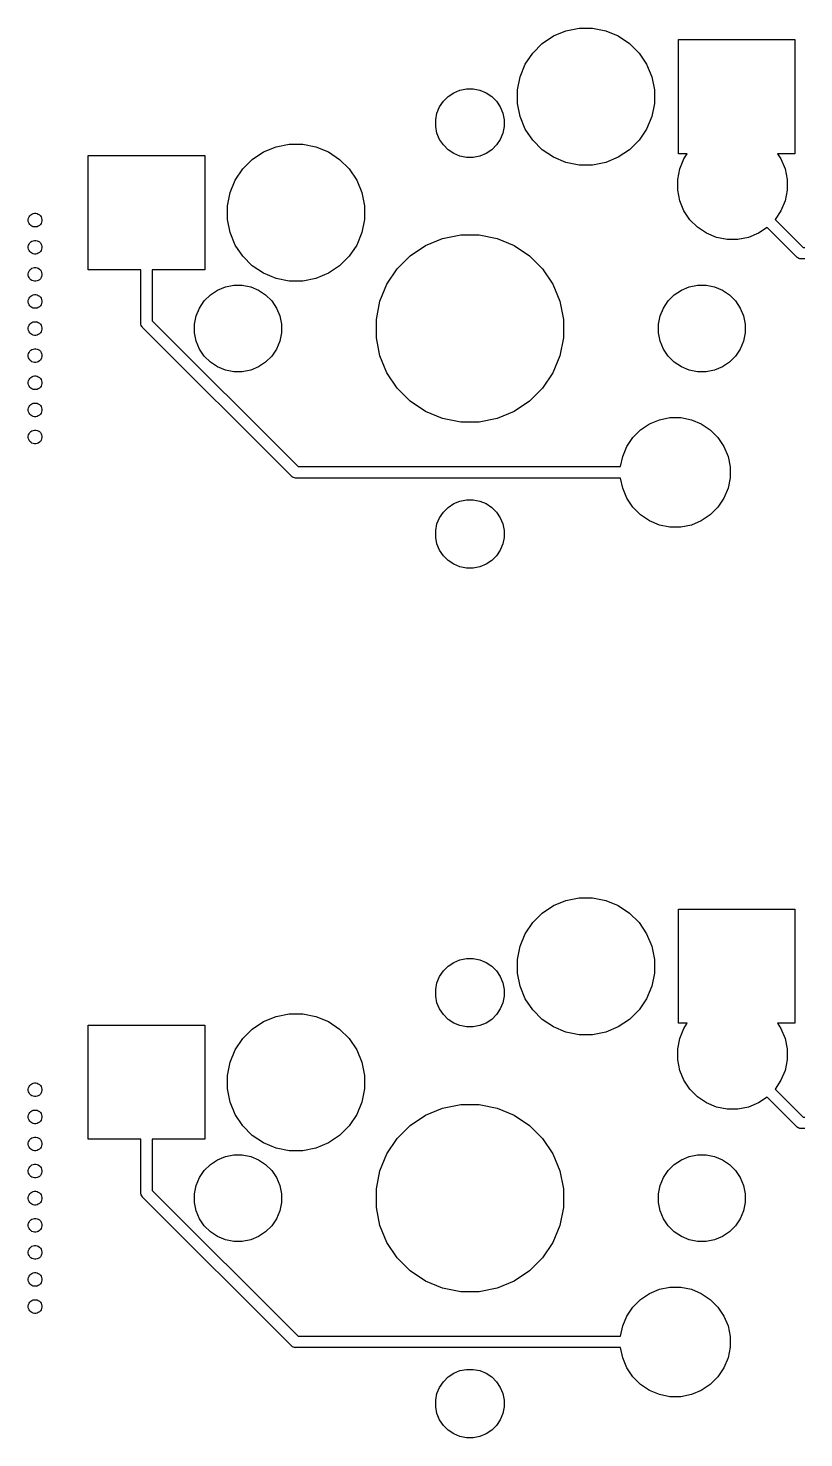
# Model space of a CAD drawing. Extents: x 52 to 337, y -160 to -34.
# Drawn here: x 195.11 to 212.1, y -132.25 to -101.37 of the extents above; entities that cross this region are included whole.
import ezdxf

# ---------------------------------------------------------------- set-up
doc = ezdxf.new("R2010")
doc.units = 0
doc.layers.add('BLACK', color=7, linetype='CONTINUOUS')

msp = doc.modelspace()

# ---------------------------------------------------------------- linework, layer by layer
at = {"layer": 'BLACK', "linetype": 'CONTINUOUS'}
for p, q in [((206.371, -101.705), (206.617, -101.541)), ((206.617, -101.541), (206.89, -101.428)), ((206.89, -101.428), (207.18, -101.37)), ((207.18, -101.37), (207.475, -101.37)), ((207.475, -101.37), (207.765, -101.428)), ((207.765, -101.428), (208.038, -101.541)), ((208.038, -101.541), (208.284, -101.705)), ((206.162, -101.914), (206.371, -101.705)), ((208.284, -101.705), (208.493, -101.914)), ((209.355, -104.12), (209.355, -101.62)), ((209.355, -101.62), (211.905, -101.62)), ((211.905, -101.62), (211.905, -104.12)), ((205.885, -102.432), (205.998, -102.159)), ((205.998, -102.159), (206.162, -101.914)), ((208.493, -101.914), (208.657, -102.159)), ((208.657, -102.159), (208.77, -102.432)), ((205.828, -102.722), (205.885, -102.432)), ((208.77, -102.432), (208.828, -102.722)), ((204.309, -102.867), (204.432, -102.785)), ((204.432, -102.785), (204.569, -102.729)), ((204.569, -102.729), (204.714, -102.7)), ((204.714, -102.7), (204.861, -102.7)), ((204.861, -102.7), (205.006, -102.729)), ((205.006, -102.729), (205.143, -102.785)), ((205.143, -102.785), (205.266, -102.867)), ((205.828, -103.018), (205.828, -102.722)), ((208.828, -102.722), (208.828, -103.018)), ((204.066, -103.231), (204.123, -103.095)), ((204.123, -103.095), (204.205, -102.972)), ((204.205, -102.972), (204.309, -102.867)), ((205.266, -102.867), (205.37, -102.972)), ((205.37, -102.972), (205.452, -103.095)), ((205.452, -103.095), (205.509, -103.231)), ((205.885, -103.308), (205.828, -103.018)), ((208.828, -103.018), (208.77, -103.308)), ((204.038, -103.376), (204.066, -103.231)), ((204.038, -103.524), (204.038, -103.376)), ((205.509, -103.231), (205.538, -103.376)), ((205.538, -103.376), (205.538, -103.524)), ((205.998, -103.581), (205.885, -103.308)), ((208.77, -103.308), (208.657, -103.581)), ((204.066, -103.669), (204.038, -103.524)), ((204.123, -103.805), (204.066, -103.669)), ((205.509, -103.669), (205.452, -103.805)), ((205.538, -103.524), (205.509, -103.669)), ((206.162, -103.826), (205.998, -103.581)), ((208.657, -103.581), (208.493, -103.826)), ((200.267, -104.081), (200.54, -103.968)), ((200.54, -103.968), (200.83, -103.91)), ((200.83, -103.91), (201.125, -103.91)), ((201.125, -103.91), (201.415, -103.968)), ((201.415, -103.968), (201.688, -104.081)), ((204.205, -103.928), (204.123, -103.805)), ((204.309, -104.033), (204.205, -103.928)), ((204.432, -104.115), (204.309, -104.033)), ((205.266, -104.033), (205.143, -104.115)), ((205.37, -103.928), (205.266, -104.033)), ((205.452, -103.805), (205.37, -103.928)), ((206.371, -104.035), (206.162, -103.826)), ((206.617, -104.199), (206.371, -104.035)), ((208.284, -104.035), (208.038, -104.199)), ((208.493, -103.826), (208.284, -104.035)), ((196.428, -106.66), (196.428, -104.16)), ((196.428, -104.16), (198.978, -104.16)), ((198.978, -104.16), (198.978, -106.66)), ((199.812, -104.454), (200.021, -104.245)), ((200.021, -104.245), (200.267, -104.081)), ((201.688, -104.081), (201.934, -104.245)), ((201.934, -104.245), (202.143, -104.454)), ((204.569, -104.171), (204.432, -104.115)), ((204.714, -104.2), (204.569, -104.171)), ((204.861, -104.2), (204.714, -104.2)), ((205.006, -104.171), (204.861, -104.2)), ((205.143, -104.115), (205.006, -104.171)), ((206.89, -104.312), (206.617, -104.199)), ((207.18, -104.37), (206.89, -104.312)), ((207.475, -104.37), (207.18, -104.37)), ((207.765, -104.312), (207.475, -104.37)), ((208.038, -104.199), (207.765, -104.312)), ((209.549, -104.12), (209.355, -104.12)), ((209.384, -104.45), (209.474, -104.232)), ((209.474, -104.232), (209.549, -104.12)), ((211.905, -104.12), (211.526, -104.12)), ((211.526, -104.12), (211.601, -104.232)), ((211.601, -104.232), (211.691, -104.45)), ((199.648, -104.699), (199.812, -104.454)), ((202.143, -104.454), (202.307, -104.699)), ((209.338, -104.682), (209.384, -104.45)), ((209.338, -104.918), (209.338, -104.682)), ((211.691, -104.45), (211.738, -104.682)), ((211.738, -104.682), (211.738, -104.918)), ((199.478, -105.262), (199.535, -104.972)), ((199.535, -104.972), (199.648, -104.699)), ((202.307, -104.699), (202.42, -104.972)), ((202.42, -104.972), (202.478, -105.262)), ((209.384, -105.15), (209.338, -104.918)), ((211.738, -104.918), (211.691, -105.15)), ((199.478, -105.558), (199.478, -105.262)), ((202.478, -105.262), (202.478, -105.558)), ((209.474, -105.368), (209.384, -105.15)), ((211.691, -105.15), (211.601, -105.368)), ((195.112, -105.56), (195.118, -105.531)), ((195.112, -105.59), (195.112, -105.56)), ((195.118, -105.619), (195.112, -105.59)), ((195.118, -105.531), (195.13, -105.504)), ((195.13, -105.504), (195.146, -105.479)), ((195.146, -105.479), (195.167, -105.458)), ((195.167, -105.458), (195.191, -105.442)), ((195.191, -105.442), (195.219, -105.431)), ((195.219, -105.431), (195.248, -105.425)), ((195.248, -105.425), (195.277, -105.425)), ((195.277, -105.425), (195.306, -105.431)), ((195.306, -105.431), (195.334, -105.442)), ((195.334, -105.442), (195.358, -105.458)), ((195.358, -105.458), (195.379, -105.479)), ((195.379, -105.479), (195.395, -105.504)), ((195.395, -105.504), (195.407, -105.531)), ((195.407, -105.531), (195.412, -105.56)), ((195.412, -105.59), (195.407, -105.619)), ((195.412, -105.56), (195.412, -105.59)), ((199.535, -105.848), (199.478, -105.558)), ((202.478, -105.558), (202.42, -105.848)), ((209.605, -105.565), (209.474, -105.368)), ((209.773, -105.732), (209.605, -105.565)), ((211.601, -105.368), (211.473, -105.559)), ((211.473, -105.559), (212.089, -106.175)), ((195.13, -105.646), (195.118, -105.619)), ((195.146, -105.671), (195.13, -105.646)), ((195.167, -105.692), (195.146, -105.671)), ((195.191, -105.708), (195.167, -105.692)), ((195.219, -105.719), (195.191, -105.708)), ((195.248, -105.725), (195.219, -105.719)), ((195.277, -105.725), (195.248, -105.725)), ((195.306, -105.719), (195.277, -105.725)), ((195.334, -105.708), (195.306, -105.719)), ((195.358, -105.692), (195.334, -105.708)), ((195.379, -105.671), (195.358, -105.692)), ((195.395, -105.646), (195.379, -105.671)), ((195.407, -105.619), (195.395, -105.646)), ((199.648, -106.121), (199.535, -105.848)), ((202.42, -105.848), (202.307, -106.121)), ((204.19, -105.979), (204.586, -105.9)), ((204.586, -105.9), (204.989, -105.9)), ((204.989, -105.9), (205.385, -105.979)), ((209.969, -105.863), (209.773, -105.732)), ((210.187, -105.954), (209.969, -105.863)), ((211.106, -105.863), (210.888, -105.954)), ((211.297, -105.736), (211.106, -105.863)), ((211.945, -106.384), (211.297, -105.736)), ((195.112, -106.154), (195.118, -106.125)), ((195.112, -106.184), (195.112, -106.154)), ((195.118, -106.213), (195.112, -106.184)), ((195.118, -106.125), (195.13, -106.098)), ((195.13, -106.24), (195.118, -106.213)), ((195.13, -106.098), (195.146, -106.073)), ((195.146, -106.073), (195.167, -106.052)), ((195.167, -106.052), (195.191, -106.036)), ((195.191, -106.036), (195.219, -106.025)), ((195.219, -106.025), (195.248, -106.019)), ((195.248, -106.019), (195.277, -106.019)), ((195.277, -106.019), (195.306, -106.025)), ((195.306, -106.025), (195.334, -106.036)), ((195.334, -106.036), (195.358, -106.052)), ((195.358, -106.052), (195.379, -106.073)), ((195.379, -106.073), (195.395, -106.098)), ((195.395, -106.098), (195.407, -106.125)), ((195.407, -106.213), (195.395, -106.24)), ((195.407, -106.125), (195.412, -106.154)), ((195.412, -106.184), (195.407, -106.213)), ((195.412, -106.154), (195.412, -106.184)), ((199.812, -106.366), (199.648, -106.121)), ((202.307, -106.121), (202.143, -106.366)), ((203.481, -106.358), (203.816, -106.133)), ((203.816, -106.133), (204.19, -105.979)), ((205.385, -105.979), (205.759, -106.133)), ((205.759, -106.133), (206.094, -106.358)), ((210.419, -106), (210.187, -105.954)), ((210.656, -106), (210.419, -106)), ((210.888, -105.954), (210.656, -106)), ((212.089, -106.175), (212.125, -106.175)), ((195.146, -106.264), (195.13, -106.24)), ((195.167, -106.285), (195.146, -106.264)), ((195.191, -106.302), (195.167, -106.285)), ((195.219, -106.313), (195.191, -106.302)), ((195.248, -106.319), (195.219, -106.313)), ((195.277, -106.319), (195.248, -106.319)), ((195.306, -106.313), (195.277, -106.319)), ((195.334, -106.302), (195.306, -106.313)), ((195.358, -106.285), (195.334, -106.302)), ((195.379, -106.264), (195.358, -106.285)), ((195.395, -106.24), (195.379, -106.264)), ((200.021, -106.575), (199.812, -106.366)), ((202.143, -106.366), (201.934, -106.575)), ((203.195, -106.643), (203.481, -106.358)), ((206.094, -106.358), (206.38, -106.643)), ((211.949, -106.389), (211.945, -106.384)), ((211.953, -106.393), (211.949, -106.389)), ((211.959, -106.397), (211.953, -106.393)), ((211.953, -106.393), (211.953, -106.393)), ((211.968, -106.404), (211.959, -106.397)), ((211.989, -106.416), (211.968, -106.404)), ((212.013, -106.423), (211.989, -106.416)), ((212.031, -106.425), (212.013, -106.423)), ((212.037, -106.426), (212.031, -106.425)), ((212.031, -106.425), (212.031, -106.425)), ((212.044, -106.425), (212.037, -106.426)), ((212.125, -106.425), (212.044, -106.425)), ((195.112, -106.748), (195.118, -106.719)), ((195.112, -106.777), (195.112, -106.748)), ((195.118, -106.806), (195.112, -106.777)), ((195.118, -106.719), (195.13, -106.691)), ((195.13, -106.834), (195.118, -106.806)), ((195.13, -106.691), (195.146, -106.667)), ((195.146, -106.858), (195.13, -106.834)), ((195.146, -106.667), (195.167, -106.646)), ((195.167, -106.646), (195.191, -106.63)), ((195.191, -106.63), (195.219, -106.618)), ((195.219, -106.618), (195.248, -106.612)), ((195.248, -106.612), (195.277, -106.612)), ((195.277, -106.612), (195.306, -106.618)), ((195.306, -106.618), (195.334, -106.63)), ((195.334, -106.63), (195.358, -106.646)), ((195.358, -106.646), (195.379, -106.667)), ((195.379, -106.667), (195.395, -106.691)), ((195.395, -106.834), (195.379, -106.858)), ((195.395, -106.691), (195.407, -106.719)), ((195.407, -106.806), (195.395, -106.834)), ((195.407, -106.719), (195.412, -106.748)), ((195.412, -106.777), (195.407, -106.806)), ((195.412, -106.748), (195.412, -106.777)), ((197.577, -106.66), (196.428, -106.66)), ((197.577, -107.826), (197.577, -106.66)), ((198.978, -106.66), (197.827, -106.66)), ((197.827, -106.66), (197.827, -107.78)), ((200.267, -106.739), (200.021, -106.575)), ((200.54, -106.852), (200.267, -106.739)), ((201.688, -106.739), (201.415, -106.852)), ((201.934, -106.575), (201.688, -106.739)), ((202.971, -106.979), (203.195, -106.643)), ((206.38, -106.643), (206.604, -106.979)), ((195.167, -106.879), (195.146, -106.858)), ((195.191, -106.895), (195.167, -106.879)), ((195.219, -106.907), (195.191, -106.895)), ((195.248, -106.912), (195.219, -106.907)), ((195.277, -106.912), (195.248, -106.912)), ((195.306, -106.907), (195.277, -106.912)), ((195.334, -106.895), (195.306, -106.907)), ((195.358, -106.879), (195.334, -106.895)), ((195.379, -106.858), (195.358, -106.879)), ((199.102, -107.212), (199.258, -107.108)), ((199.258, -107.108), (199.43, -107.037)), ((199.43, -107.037), (199.614, -107)), ((199.614, -107), (199.801, -107)), ((199.801, -107), (199.985, -107.037)), ((199.985, -107.037), (200.157, -107.108)), ((200.157, -107.108), (200.313, -107.212)), ((200.83, -106.91), (200.54, -106.852)), ((201.125, -106.91), (200.83, -106.91)), ((201.415, -106.852), (201.125, -106.91)), ((202.816, -107.352), (202.971, -106.979)), ((206.604, -106.979), (206.759, -107.352)), ((209.262, -107.212), (209.418, -107.108)), ((209.418, -107.108), (209.59, -107.037)), ((209.59, -107.037), (209.774, -107)), ((209.774, -107), (209.961, -107)), ((209.961, -107), (210.145, -107.037)), ((210.145, -107.037), (210.317, -107.108)), ((210.317, -107.108), (210.473, -107.212)), ((195.112, -107.341), (195.118, -107.312)), ((195.112, -107.371), (195.112, -107.341)), ((195.118, -107.4), (195.112, -107.371)), ((195.118, -107.312), (195.13, -107.285)), ((195.13, -107.427), (195.118, -107.4)), ((195.13, -107.285), (195.146, -107.261)), ((195.146, -107.452), (195.13, -107.427)), ((195.146, -107.261), (195.167, -107.24)), ((195.167, -107.473), (195.146, -107.452)), ((195.167, -107.24), (195.191, -107.223)), ((195.191, -107.223), (195.219, -107.212)), ((195.219, -107.212), (195.248, -107.206)), ((195.248, -107.206), (195.277, -107.206)), ((195.277, -107.206), (195.306, -107.212)), ((195.306, -107.212), (195.334, -107.223)), ((195.334, -107.223), (195.358, -107.24)), ((195.358, -107.24), (195.379, -107.261)), ((195.379, -107.452), (195.358, -107.473)), ((195.379, -107.261), (195.395, -107.285)), ((195.395, -107.427), (195.379, -107.452)), ((195.395, -107.285), (195.407, -107.312)), ((195.407, -107.4), (195.395, -107.427)), ((195.407, -107.312), (195.412, -107.341)), ((195.412, -107.371), (195.407, -107.4)), ((195.412, -107.341), (195.412, -107.371)), ((198.866, -107.5), (198.97, -107.344)), ((198.97, -107.344), (199.102, -107.212)), ((200.313, -107.212), (200.445, -107.344)), ((200.445, -107.344), (200.549, -107.5)), ((202.738, -107.748), (202.816, -107.352)), ((206.759, -107.352), (206.838, -107.748)), ((209.026, -107.5), (209.13, -107.344)), ((209.13, -107.344), (209.262, -107.212)), ((210.473, -107.212), (210.605, -107.344)), ((210.605, -107.344), (210.709, -107.5)), ((195.191, -107.489), (195.167, -107.473)), ((195.219, -107.5), (195.191, -107.489)), ((195.248, -107.506), (195.219, -107.5)), ((195.277, -107.506), (195.248, -107.506)), ((195.306, -107.5), (195.277, -107.506)), ((195.334, -107.489), (195.306, -107.5)), ((195.358, -107.473), (195.334, -107.489)), ((198.758, -107.856), (198.794, -107.673)), ((198.794, -107.673), (198.866, -107.5)), ((200.549, -107.5), (200.621, -107.673)), ((200.621, -107.673), (200.658, -107.856)), ((202.738, -108.152), (202.738, -107.748)), ((206.838, -107.748), (206.838, -108.152)), ((208.918, -107.856), (208.954, -107.673)), ((208.954, -107.673), (209.026, -107.5)), ((210.709, -107.5), (210.781, -107.673)), ((210.781, -107.673), (210.818, -107.856)), ((195.112, -107.935), (195.118, -107.906)), ((195.112, -107.965), (195.112, -107.935)), ((195.118, -107.994), (195.112, -107.965)), ((195.118, -107.906), (195.13, -107.879)), ((195.13, -108.021), (195.118, -107.994)), ((195.13, -107.879), (195.146, -107.854)), ((195.146, -108.046), (195.13, -108.021)), ((195.146, -107.854), (195.167, -107.833)), ((195.167, -108.067), (195.146, -108.046)), ((195.167, -107.833), (195.191, -107.817)), ((195.191, -108.083), (195.167, -108.067)), ((195.191, -107.817), (195.219, -107.806)), ((195.219, -107.806), (195.248, -107.8)), ((195.248, -107.8), (195.277, -107.8)), ((195.277, -107.8), (195.306, -107.806)), ((195.306, -107.806), (195.334, -107.817)), ((195.334, -107.817), (195.358, -107.833)), ((195.358, -108.067), (195.334, -108.083)), ((195.358, -107.833), (195.379, -107.854)), ((195.379, -108.046), (195.358, -108.067)), ((195.379, -107.854), (195.395, -107.879)), ((195.395, -108.021), (195.379, -108.046)), ((195.395, -107.879), (195.407, -107.906)), ((195.407, -107.994), (195.395, -108.021)), ((195.407, -107.906), (195.412, -107.935)), ((195.412, -107.965), (195.407, -107.994)), ((195.412, -107.935), (195.412, -107.965)), ((197.577, -107.832), (197.577, -107.826)), ((197.577, -107.838), (197.577, -107.832)), ((197.579, -107.857), (197.577, -107.838)), ((197.577, -107.838), (197.577, -107.838)), ((197.586, -107.88), (197.579, -107.857)), ((197.598, -107.902), (197.586, -107.88)), ((197.614, -107.921), (197.598, -107.902)), ((197.618, -107.925), (197.614, -107.921)), ((200.878, -111.184), (197.618, -107.925)), ((197.827, -107.78), (201.022, -110.975)), ((198.758, -108.044), (198.758, -107.856)), ((198.794, -108.227), (198.758, -108.044)), ((200.658, -108.044), (200.621, -108.227)), ((200.658, -107.856), (200.658, -108.044)), ((208.918, -108.044), (208.918, -107.856)), ((208.954, -108.227), (208.918, -108.044)), ((210.818, -108.044), (210.781, -108.227)), ((210.818, -107.856), (210.818, -108.044)), ((195.219, -108.094), (195.191, -108.083)), ((195.248, -108.1), (195.219, -108.094)), ((195.277, -108.1), (195.248, -108.1)), ((195.306, -108.094), (195.277, -108.1)), ((195.334, -108.083), (195.306, -108.094)), ((198.866, -108.4), (198.794, -108.227)), ((200.621, -108.227), (200.549, -108.4)), ((202.816, -108.548), (202.738, -108.152)), ((206.838, -108.152), (206.759, -108.548)), ((209.026, -108.4), (208.954, -108.227)), ((210.781, -108.227), (210.709, -108.4)), ((195.112, -108.529), (195.118, -108.5)), ((195.112, -108.559), (195.112, -108.529)), ((195.118, -108.588), (195.112, -108.559)), ((195.118, -108.5), (195.13, -108.473)), ((195.13, -108.615), (195.118, -108.588)), ((195.13, -108.473), (195.146, -108.448)), ((195.146, -108.639), (195.13, -108.615)), ((195.146, -108.448), (195.167, -108.427)), ((195.167, -108.66), (195.146, -108.639)), ((195.167, -108.427), (195.191, -108.411)), ((195.191, -108.677), (195.167, -108.66)), ((195.191, -108.411), (195.219, -108.4)), ((195.219, -108.688), (195.191, -108.677)), ((195.219, -108.4), (195.248, -108.394)), ((195.248, -108.694), (195.219, -108.688)), ((195.248, -108.394), (195.277, -108.394)), ((195.277, -108.694), (195.248, -108.694)), ((195.277, -108.394), (195.306, -108.4)), ((195.306, -108.688), (195.277, -108.694)), ((195.306, -108.4), (195.334, -108.411)), ((195.334, -108.677), (195.306, -108.688)), ((195.334, -108.411), (195.358, -108.427)), ((195.358, -108.66), (195.334, -108.677)), ((195.358, -108.427), (195.379, -108.448)), ((195.379, -108.639), (195.358, -108.66)), ((195.379, -108.448), (195.395, -108.473)), ((195.395, -108.615), (195.379, -108.639)), ((195.395, -108.473), (195.407, -108.5)), ((195.407, -108.588), (195.395, -108.615)), ((195.407, -108.5), (195.412, -108.529)), ((195.412, -108.559), (195.407, -108.588)), ((195.412, -108.529), (195.412, -108.559)), ((198.97, -108.556), (198.866, -108.4)), ((199.102, -108.688), (198.97, -108.556)), ((199.258, -108.792), (199.102, -108.688)), ((200.313, -108.688), (200.157, -108.792)), ((200.445, -108.556), (200.313, -108.688)), ((200.549, -108.4), (200.445, -108.556)), ((202.971, -108.921), (202.816, -108.548)), ((206.759, -108.548), (206.604, -108.921)), ((209.13, -108.556), (209.026, -108.4)), ((209.262, -108.688), (209.13, -108.556)), ((209.418, -108.792), (209.262, -108.688)), ((210.473, -108.688), (210.317, -108.792)), ((210.605, -108.556), (210.473, -108.688)), ((210.709, -108.4), (210.605, -108.556)), ((195.167, -109.021), (195.191, -109.005)), ((195.191, -109.005), (195.219, -108.993)), ((195.219, -108.993), (195.248, -108.987)), ((195.248, -108.987), (195.277, -108.987)), ((195.277, -108.987), (195.306, -108.993)), ((195.306, -108.993), (195.334, -109.005)), ((195.334, -109.005), (195.358, -109.021)), ((199.43, -108.863), (199.258, -108.792)), ((199.614, -108.9), (199.43, -108.863)), ((199.801, -108.9), (199.614, -108.9)), ((199.985, -108.863), (199.801, -108.9)), ((200.157, -108.792), (199.985, -108.863)), ((203.195, -109.257), (202.971, -108.921)), ((206.604, -108.921), (206.38, -109.257)), ((209.59, -108.863), (209.418, -108.792)), ((209.774, -108.9), (209.59, -108.863)), ((209.961, -108.9), (209.774, -108.9)), ((210.145, -108.863), (209.961, -108.9)), ((210.317, -108.792), (210.145, -108.863)), ((195.112, -109.123), (195.118, -109.094)), ((195.112, -109.152), (195.112, -109.123)), ((195.118, -109.181), (195.112, -109.152)), ((195.118, -109.094), (195.13, -109.066)), ((195.13, -109.209), (195.118, -109.181)), ((195.13, -109.066), (195.146, -109.042)), ((195.146, -109.233), (195.13, -109.209)), ((195.146, -109.042), (195.167, -109.021)), ((195.167, -109.254), (195.146, -109.233)), ((195.191, -109.27), (195.167, -109.254)), ((195.219, -109.282), (195.191, -109.27)), ((195.248, -109.287), (195.219, -109.282)), ((195.277, -109.287), (195.248, -109.287)), ((195.306, -109.282), (195.277, -109.287)), ((195.334, -109.27), (195.306, -109.282)), ((195.358, -109.254), (195.334, -109.27)), ((195.358, -109.021), (195.379, -109.042)), ((195.379, -109.233), (195.358, -109.254)), ((195.379, -109.042), (195.395, -109.066)), ((195.395, -109.209), (195.379, -109.233)), ((195.395, -109.066), (195.407, -109.094)), ((195.407, -109.181), (195.395, -109.209)), ((195.407, -109.094), (195.412, -109.123)), ((195.412, -109.152), (195.407, -109.181)), ((195.412, -109.123), (195.412, -109.152)), ((203.481, -109.542), (203.195, -109.257)), ((206.38, -109.257), (206.094, -109.542)), ((195.146, -109.636), (195.167, -109.615)), ((195.167, -109.615), (195.191, -109.598)), ((195.191, -109.598), (195.219, -109.587)), ((195.219, -109.587), (195.248, -109.581)), ((195.248, -109.581), (195.277, -109.581)), ((195.277, -109.581), (195.306, -109.587)), ((195.306, -109.587), (195.334, -109.598)), ((195.334, -109.598), (195.358, -109.615)), ((195.358, -109.615), (195.379, -109.636)), ((203.816, -109.767), (203.481, -109.542)), ((206.094, -109.542), (205.759, -109.767)), ((195.112, -109.716), (195.118, -109.687)), ((195.112, -109.746), (195.112, -109.716)), ((195.118, -109.775), (195.112, -109.746)), ((195.118, -109.687), (195.13, -109.66)), ((195.13, -109.802), (195.118, -109.775)), ((195.13, -109.66), (195.146, -109.636)), ((195.146, -109.827), (195.13, -109.802)), ((195.167, -109.848), (195.146, -109.827)), ((195.191, -109.864), (195.167, -109.848)), ((195.219, -109.875), (195.191, -109.864)), ((195.248, -109.881), (195.219, -109.875)), ((195.277, -109.881), (195.248, -109.881)), ((195.306, -109.875), (195.277, -109.881)), ((195.334, -109.864), (195.306, -109.875)), ((195.358, -109.848), (195.334, -109.864)), ((195.379, -109.827), (195.358, -109.848)), ((195.379, -109.636), (195.395, -109.66)), ((195.395, -109.802), (195.379, -109.827)), ((195.395, -109.66), (195.407, -109.687)), ((195.407, -109.775), (195.395, -109.802)), ((195.407, -109.687), (195.412, -109.716)), ((195.412, -109.746), (195.407, -109.775)), ((195.412, -109.716), (195.412, -109.746)), ((204.19, -109.921), (203.816, -109.767)), ((204.586, -110), (204.19, -109.921)), ((205.385, -109.921), (204.989, -110)), ((205.759, -109.767), (205.385, -109.921)), ((208.937, -109.946), (209.169, -109.9)), ((209.169, -109.9), (209.406, -109.9)), ((209.406, -109.9), (209.638, -109.946)), ((195.13, -110.254), (195.146, -110.229)), ((195.146, -110.229), (195.167, -110.208)), ((195.167, -110.208), (195.191, -110.192)), ((195.191, -110.192), (195.219, -110.181)), ((195.219, -110.181), (195.248, -110.175)), ((195.248, -110.175), (195.277, -110.175)), ((195.277, -110.175), (195.306, -110.181)), ((195.306, -110.181), (195.334, -110.192)), ((195.334, -110.192), (195.358, -110.208)), ((195.358, -110.208), (195.379, -110.229)), ((195.379, -110.229), (195.395, -110.254)), ((204.989, -110), (204.586, -110)), ((208.355, -110.335), (208.523, -110.168)), ((208.523, -110.168), (208.719, -110.037)), ((208.719, -110.037), (208.937, -109.946)), ((209.638, -109.946), (209.856, -110.037)), ((209.856, -110.037), (210.052, -110.168)), ((210.052, -110.168), (210.22, -110.335)), ((195.112, -110.31), (195.118, -110.281)), ((195.112, -110.34), (195.112, -110.31)), ((195.118, -110.369), (195.112, -110.34)), ((195.118, -110.281), (195.13, -110.254)), ((195.13, -110.396), (195.118, -110.369)), ((195.146, -110.421), (195.13, -110.396)), ((195.167, -110.442), (195.146, -110.421)), ((195.191, -110.458), (195.167, -110.442)), ((195.219, -110.469), (195.191, -110.458)), ((195.248, -110.475), (195.219, -110.469)), ((195.277, -110.475), (195.248, -110.475)), ((195.306, -110.469), (195.277, -110.475)), ((195.334, -110.458), (195.306, -110.469)), ((195.358, -110.442), (195.334, -110.458)), ((195.379, -110.421), (195.358, -110.442)), ((195.395, -110.396), (195.379, -110.421)), ((195.395, -110.254), (195.407, -110.281)), ((195.407, -110.369), (195.395, -110.396)), ((195.407, -110.281), (195.412, -110.31)), ((195.412, -110.34), (195.407, -110.369)), ((195.412, -110.31), (195.412, -110.34)), ((208.134, -110.75), (208.224, -110.532)), ((208.224, -110.532), (208.355, -110.335)), ((210.22, -110.335), (210.351, -110.532)), ((210.351, -110.532), (210.441, -110.75)), ((208.089, -110.975), (208.134, -110.75)), ((210.441, -110.75), (210.488, -110.982)), ((201.022, -110.975), (208.089, -110.975)), ((210.488, -110.982), (210.488, -111.218)), ((200.882, -111.189), (200.878, -111.184)), ((200.886, -111.193), (200.882, -111.189)), ((200.901, -111.204), (200.886, -111.193)), ((200.886, -111.193), (200.886, -111.193)), ((200.909, -111.209), (200.901, -111.204)), ((200.922, -111.216), (200.909, -111.209)), ((200.946, -111.223), (200.922, -111.216)), ((200.964, -111.225), (200.946, -111.223)), ((200.97, -111.226), (200.964, -111.225)), ((200.964, -111.225), (200.964, -111.225)), ((200.977, -111.225), (200.97, -111.226)), ((208.089, -111.225), (200.977, -111.225)), ((208.134, -111.45), (208.089, -111.225)), ((208.224, -111.668), (208.134, -111.45)), ((210.441, -111.45), (210.351, -111.668)), ((210.488, -111.218), (210.441, -111.45)), ((204.309, -111.867), (204.432, -111.785)), ((204.432, -111.785), (204.569, -111.729)), ((204.569, -111.729), (204.714, -111.7)), ((204.714, -111.7), (204.861, -111.7)), ((204.861, -111.7), (205.006, -111.729)), ((205.006, -111.729), (205.143, -111.785)), ((205.143, -111.785), (205.266, -111.867)), ((208.355, -111.865), (208.224, -111.668)), ((210.351, -111.668), (210.22, -111.865)), ((204.123, -112.095), (204.205, -111.972)), ((204.205, -111.972), (204.309, -111.867)), ((205.266, -111.867), (205.37, -111.972)), ((205.37, -111.972), (205.452, -112.095)), ((208.523, -112.032), (208.355, -111.865)), ((208.719, -112.163), (208.523, -112.032)), ((210.052, -112.032), (209.856, -112.163)), ((210.22, -111.865), (210.052, -112.032)), ((204.038, -112.376), (204.066, -112.231)), ((204.038, -112.524), (204.038, -112.376)), ((204.066, -112.231), (204.123, -112.095)), ((205.452, -112.095), (205.509, -112.231)), ((205.509, -112.231), (205.538, -112.376)), ((205.538, -112.376), (205.538, -112.524)), ((208.937, -112.254), (208.719, -112.163)), ((209.169, -112.3), (208.937, -112.254)), ((209.406, -112.3), (209.169, -112.3)), ((209.638, -112.254), (209.406, -112.3)), ((209.856, -112.163), (209.638, -112.254)), ((204.066, -112.669), (204.038, -112.524)), ((204.123, -112.805), (204.066, -112.669)), ((205.509, -112.669), (205.452, -112.805)), ((205.538, -112.524), (205.509, -112.669)), ((204.205, -112.928), (204.123, -112.805)), ((204.309, -113.033), (204.205, -112.928)), ((205.37, -112.928), (205.266, -113.033)), ((205.452, -112.805), (205.37, -112.928)), ((204.432, -113.115), (204.309, -113.033)), ((204.569, -113.171), (204.432, -113.115)), ((204.714, -113.2), (204.569, -113.171)), ((204.861, -113.2), (204.714, -113.2)), ((205.006, -113.171), (204.861, -113.2)), ((205.143, -113.115), (205.006, -113.171)), ((205.266, -113.033), (205.143, -113.115)), ((206.89, -120.478), (207.18, -120.42)), ((207.18, -120.42), (207.475, -120.42)), ((207.475, -120.42), (207.765, -120.478)), ((206.371, -120.755), (206.617, -120.591)), ((206.617, -120.591), (206.89, -120.478)), ((207.765, -120.478), (208.038, -120.591)), ((208.038, -120.591), (208.284, -120.755)), ((209.355, -123.17), (209.355, -120.67)), ((209.355, -120.67), (211.905, -120.67)), ((211.905, -120.67), (211.905, -123.17)), ((205.998, -121.209), (206.162, -120.964)), ((206.162, -120.964), (206.371, -120.755)), ((208.284, -120.755), (208.493, -120.964)), ((208.493, -120.964), (208.657, -121.209)), ((205.885, -121.482), (205.998, -121.209)), ((208.657, -121.209), (208.77, -121.482)), ((205.828, -121.772), (205.885, -121.482)), ((208.77, -121.482), (208.828, -121.772)), ((204.205, -122.022), (204.309, -121.917)), ((204.309, -121.917), (204.432, -121.835)), ((204.432, -121.835), (204.569, -121.779)), ((204.569, -121.779), (204.714, -121.75)), ((204.714, -121.75), (204.861, -121.75)), ((204.861, -121.75), (205.006, -121.779)), ((205.006, -121.779), (205.143, -121.835)), ((205.143, -121.835), (205.266, -121.917)), ((205.266, -121.917), (205.37, -122.022)), ((205.828, -122.068), (205.828, -121.772)), ((208.828, -121.772), (208.828, -122.068)), ((204.038, -122.426), (204.066, -122.281)), ((204.066, -122.281), (204.123, -122.145)), ((204.123, -122.145), (204.205, -122.022)), ((205.37, -122.022), (205.452, -122.145)), ((205.452, -122.145), (205.509, -122.281)), ((205.509, -122.281), (205.538, -122.426)), ((205.885, -122.358), (205.828, -122.068)), ((208.828, -122.068), (208.77, -122.358)), ((204.038, -122.574), (204.038, -122.426)), ((204.066, -122.719), (204.038, -122.574)), ((205.538, -122.574), (205.509, -122.719)), ((205.538, -122.426), (205.538, -122.574)), ((205.998, -122.631), (205.885, -122.358)), ((208.77, -122.358), (208.657, -122.631)), ((204.123, -122.855), (204.066, -122.719)), ((204.205, -122.978), (204.123, -122.855)), ((205.452, -122.855), (205.37, -122.978)), ((205.509, -122.719), (205.452, -122.855)), ((206.162, -122.876), (205.998, -122.631)), ((206.371, -123.085), (206.162, -122.876)), ((208.493, -122.876), (208.284, -123.085)), ((208.657, -122.631), (208.493, -122.876)), ((196.428, -125.71), (196.428, -123.21)), ((196.428, -123.21), (198.978, -123.21)), ((198.978, -123.21), (198.978, -125.71)), ((200.021, -123.295), (200.267, -123.131)), ((200.267, -123.131), (200.54, -123.018)), ((200.54, -123.018), (200.83, -122.96)), ((200.83, -122.96), (201.125, -122.96)), ((201.125, -122.96), (201.415, -123.018)), ((201.415, -123.018), (201.688, -123.131)), ((201.688, -123.131), (201.934, -123.295)), ((204.309, -123.083), (204.205, -122.978)), ((204.432, -123.165), (204.309, -123.083)), ((204.569, -123.221), (204.432, -123.165)), ((205.143, -123.165), (205.006, -123.221)), ((205.266, -123.083), (205.143, -123.165)), ((205.37, -122.978), (205.266, -123.083)), ((206.617, -123.249), (206.371, -123.085)), ((208.284, -123.085), (208.038, -123.249)), ((209.549, -123.17), (209.355, -123.17)), ((209.474, -123.282), (209.549, -123.17)), ((211.905, -123.17), (211.526, -123.17)), ((211.526, -123.17), (211.601, -123.282)), ((199.648, -123.749), (199.812, -123.504)), ((199.812, -123.504), (200.021, -123.295)), ((201.934, -123.295), (202.143, -123.504)), ((202.143, -123.504), (202.307, -123.749)), ((204.714, -123.25), (204.569, -123.221)), ((204.861, -123.25), (204.714, -123.25)), ((205.006, -123.221), (204.861, -123.25)), ((206.89, -123.362), (206.617, -123.249)), ((207.18, -123.42), (206.89, -123.362)), ((207.475, -123.42), (207.18, -123.42)), ((207.765, -123.362), (207.475, -123.42)), ((208.038, -123.249), (207.765, -123.362)), ((209.338, -123.732), (209.384, -123.5)), ((209.384, -123.5), (209.474, -123.282)), ((211.601, -123.282), (211.691, -123.5)), ((211.691, -123.5), (211.738, -123.732)), ((199.535, -124.022), (199.648, -123.749)), ((202.307, -123.749), (202.42, -124.022)), ((209.338, -123.968), (209.338, -123.732)), ((211.738, -123.732), (211.738, -123.968)), ((199.478, -124.312), (199.535, -124.022)), ((202.42, -124.022), (202.478, -124.312)), ((209.384, -124.2), (209.338, -123.968)), ((211.738, -123.968), (211.691, -124.2)), ((199.478, -124.608), (199.478, -124.312)), ((202.478, -124.312), (202.478, -124.608)), ((209.474, -124.418), (209.384, -124.2)), ((209.605, -124.615), (209.474, -124.418)), ((211.601, -124.418), (211.473, -124.609)), ((211.691, -124.2), (211.601, -124.418)), ((195.112, -124.61), (195.118, -124.581)), ((195.112, -124.64), (195.112, -124.61)), ((195.118, -124.669), (195.112, -124.64)), ((195.118, -124.581), (195.13, -124.554)), ((195.13, -124.696), (195.118, -124.669)), ((195.13, -124.554), (195.146, -124.529)), ((195.146, -124.721), (195.13, -124.696)), ((195.146, -124.529), (195.167, -124.508)), ((195.167, -124.742), (195.146, -124.721)), ((195.167, -124.508), (195.191, -124.492)), ((195.191, -124.758), (195.167, -124.742)), ((195.191, -124.492), (195.219, -124.481)), ((195.219, -124.481), (195.248, -124.475)), ((195.248, -124.475), (195.277, -124.475)), ((195.277, -124.475), (195.306, -124.481)), ((195.306, -124.481), (195.334, -124.492)), ((195.334, -124.492), (195.358, -124.508)), ((195.358, -124.742), (195.334, -124.758)), ((195.358, -124.508), (195.379, -124.529)), ((195.379, -124.721), (195.358, -124.742)), ((195.379, -124.529), (195.395, -124.554)), ((195.395, -124.696), (195.379, -124.721)), ((195.395, -124.554), (195.407, -124.581)), ((195.407, -124.669), (195.395, -124.696)), ((195.407, -124.581), (195.412, -124.61)), ((195.412, -124.64), (195.407, -124.669)), ((195.412, -124.61), (195.412, -124.64)), ((199.535, -124.898), (199.478, -124.608)), ((202.478, -124.608), (202.42, -124.898)), ((209.773, -124.782), (209.605, -124.615)), ((211.473, -124.609), (212.089, -125.225)), ((195.219, -124.769), (195.191, -124.758)), ((195.248, -124.775), (195.219, -124.769)), ((195.277, -124.775), (195.248, -124.775)), ((195.306, -124.769), (195.277, -124.775)), ((195.334, -124.758), (195.306, -124.769)), ((199.648, -125.171), (199.535, -124.898)), ((202.42, -124.898), (202.307, -125.171)), ((203.816, -125.183), (204.19, -125.029)), ((204.19, -125.029), (204.586, -124.95)), ((204.586, -124.95), (204.989, -124.95)), ((204.989, -124.95), (205.385, -125.029)), ((205.385, -125.029), (205.759, -125.183)), ((209.969, -124.913), (209.773, -124.782)), ((210.187, -125.004), (209.969, -124.913)), ((210.419, -125.05), (210.187, -125.004)), ((210.656, -125.05), (210.419, -125.05)), ((210.888, -125.004), (210.656, -125.05)), ((211.106, -124.913), (210.888, -125.004)), ((211.297, -124.786), (211.106, -124.913)), ((211.945, -125.434), (211.297, -124.786)), ((195.112, -125.204), (195.118, -125.175)), ((195.112, -125.234), (195.112, -125.204)), ((195.118, -125.263), (195.112, -125.234)), ((195.118, -125.175), (195.13, -125.148)), ((195.13, -125.29), (195.118, -125.263)), ((195.13, -125.148), (195.146, -125.123)), ((195.146, -125.314), (195.13, -125.29)), ((195.146, -125.123), (195.167, -125.102)), ((195.167, -125.335), (195.146, -125.314)), ((195.167, -125.102), (195.191, -125.086)), ((195.191, -125.352), (195.167, -125.335)), ((195.191, -125.086), (195.219, -125.075)), ((195.219, -125.363), (195.191, -125.352)), ((195.219, -125.075), (195.248, -125.069)), ((195.248, -125.369), (195.219, -125.363)), ((195.248, -125.069), (195.277, -125.069)), ((195.277, -125.369), (195.248, -125.369)), ((195.277, -125.069), (195.306, -125.075)), ((195.306, -125.363), (195.277, -125.369)), ((195.306, -125.075), (195.334, -125.086)), ((195.334, -125.352), (195.306, -125.363)), ((195.334, -125.086), (195.358, -125.102)), ((195.358, -125.335), (195.334, -125.352)), ((195.358, -125.102), (195.379, -125.123)), ((195.379, -125.314), (195.358, -125.335)), ((195.379, -125.123), (195.395, -125.148)), ((195.395, -125.29), (195.379, -125.314)), ((195.395, -125.148), (195.407, -125.175)), ((195.407, -125.263), (195.395, -125.29)), ((195.407, -125.175), (195.412, -125.204)), ((195.412, -125.234), (195.407, -125.263)), ((195.412, -125.204), (195.412, -125.234)), ((199.812, -125.416), (199.648, -125.171)), ((202.307, -125.171), (202.143, -125.416)), ((203.481, -125.408), (203.816, -125.183)), ((205.759, -125.183), (206.094, -125.408)), ((212.089, -125.225), (212.125, -125.225)), ((195.167, -125.696), (195.191, -125.68)), ((195.191, -125.68), (195.219, -125.668)), ((195.219, -125.668), (195.248, -125.662)), ((195.248, -125.662), (195.277, -125.662)), ((195.277, -125.662), (195.306, -125.668)), ((195.306, -125.668), (195.334, -125.68)), ((195.334, -125.68), (195.358, -125.696)), ((200.021, -125.625), (199.812, -125.416)), ((200.267, -125.789), (200.021, -125.625)), ((201.934, -125.625), (201.688, -125.789)), ((202.143, -125.416), (201.934, -125.625)), ((203.195, -125.693), (203.481, -125.408)), ((206.094, -125.408), (206.38, -125.693)), ((211.949, -125.439), (211.945, -125.434)), ((211.953, -125.443), (211.949, -125.439)), ((211.965, -125.452), (211.953, -125.443)), ((211.953, -125.443), (211.953, -125.443)), ((211.968, -125.454), (211.965, -125.452)), ((211.989, -125.466), (211.968, -125.454)), ((212.013, -125.473), (211.989, -125.466)), ((212.031, -125.475), (212.013, -125.473)), ((212.037, -125.476), (212.031, -125.475)), ((212.031, -125.475), (212.031, -125.475)), ((212.044, -125.475), (212.037, -125.476)), ((212.125, -125.475), (212.044, -125.475)), ((195.112, -125.798), (195.118, -125.769)), ((195.112, -125.827), (195.112, -125.798)), ((195.118, -125.856), (195.112, -125.827)), ((195.118, -125.769), (195.13, -125.741)), ((195.13, -125.884), (195.118, -125.856)), ((195.13, -125.741), (195.146, -125.717)), ((195.146, -125.908), (195.13, -125.884)), ((195.146, -125.717), (195.167, -125.696)), ((195.167, -125.929), (195.146, -125.908)), ((195.191, -125.945), (195.167, -125.929)), ((195.219, -125.957), (195.191, -125.945)), ((195.248, -125.962), (195.219, -125.957)), ((195.277, -125.962), (195.248, -125.962)), ((195.306, -125.957), (195.277, -125.962)), ((195.334, -125.945), (195.306, -125.957)), ((195.358, -125.929), (195.334, -125.945)), ((195.358, -125.696), (195.379, -125.717)), ((195.379, -125.908), (195.358, -125.929)), ((195.379, -125.717), (195.395, -125.741)), ((195.395, -125.884), (195.379, -125.908)), ((195.395, -125.741), (195.407, -125.769)), ((195.407, -125.856), (195.395, -125.884)), ((195.407, -125.769), (195.412, -125.798)), ((195.412, -125.827), (195.407, -125.856)), ((195.412, -125.798), (195.412, -125.827)), ((197.577, -125.71), (196.428, -125.71)), ((197.577, -126.876), (197.577, -125.71)), ((198.978, -125.71), (197.827, -125.71)), ((197.827, -125.71), (197.827, -126.83)), ((200.54, -125.902), (200.267, -125.789)), ((200.83, -125.96), (200.54, -125.902)), ((201.125, -125.96), (200.83, -125.96)), ((201.415, -125.902), (201.125, -125.96)), ((201.688, -125.789), (201.415, -125.902)), ((202.971, -126.029), (203.195, -125.693)), ((206.38, -125.693), (206.604, -126.029)), ((195.146, -126.311), (195.167, -126.29)), ((195.167, -126.29), (195.191, -126.273)), ((195.191, -126.273), (195.219, -126.262)), ((195.219, -126.262), (195.248, -126.256)), ((195.248, -126.256), (195.277, -126.256)), ((195.277, -126.256), (195.306, -126.262)), ((195.306, -126.262), (195.334, -126.273)), ((195.334, -126.273), (195.358, -126.29)), ((195.358, -126.29), (195.379, -126.311)), ((198.97, -126.394), (199.102, -126.262)), ((199.102, -126.262), (199.258, -126.158)), ((199.258, -126.158), (199.43, -126.087)), ((199.43, -126.087), (199.614, -126.05)), ((199.614, -126.05), (199.801, -126.05)), ((199.801, -126.05), (199.985, -126.087)), ((199.985, -126.087), (200.157, -126.158)), ((200.157, -126.158), (200.313, -126.262)), ((200.313, -126.262), (200.445, -126.394)), ((202.816, -126.402), (202.971, -126.029)), ((206.604, -126.029), (206.759, -126.402)), ((209.13, -126.394), (209.262, -126.262)), ((209.262, -126.262), (209.418, -126.158)), ((209.418, -126.158), (209.59, -126.087)), ((209.59, -126.087), (209.774, -126.05)), ((209.774, -126.05), (209.961, -126.05)), ((209.961, -126.05), (210.145, -126.087)), ((210.145, -126.087), (210.317, -126.158)), ((210.317, -126.158), (210.473, -126.262)), ((210.473, -126.262), (210.605, -126.394)), ((195.112, -126.391), (195.118, -126.362)), ((195.112, -126.421), (195.112, -126.391)), ((195.118, -126.45), (195.112, -126.421)), ((195.118, -126.362), (195.13, -126.335)), ((195.13, -126.477), (195.118, -126.45)), ((195.13, -126.335), (195.146, -126.311)), ((195.146, -126.502), (195.13, -126.477)), ((195.167, -126.523), (195.146, -126.502)), ((195.191, -126.539), (195.167, -126.523)), ((195.219, -126.55), (195.191, -126.539)), ((195.248, -126.556), (195.219, -126.55)), ((195.277, -126.556), (195.248, -126.556)), ((195.306, -126.55), (195.277, -126.556)), ((195.334, -126.539), (195.306, -126.55)), ((195.358, -126.523), (195.334, -126.539)), ((195.379, -126.502), (195.358, -126.523)), ((195.379, -126.311), (195.395, -126.335)), ((195.395, -126.477), (195.379, -126.502)), ((195.395, -126.335), (195.407, -126.362)), ((195.407, -126.45), (195.395, -126.477)), ((195.407, -126.362), (195.412, -126.391)), ((195.412, -126.421), (195.407, -126.45)), ((195.412, -126.391), (195.412, -126.421)), ((198.794, -126.723), (198.866, -126.55)), ((198.866, -126.55), (198.97, -126.394)), ((200.445, -126.394), (200.549, -126.55)), ((200.549, -126.55), (200.621, -126.723)), ((202.738, -126.798), (202.816, -126.402)), ((206.759, -126.402), (206.838, -126.798)), ((208.954, -126.723), (209.026, -126.55)), ((209.026, -126.55), (209.13, -126.394)), ((210.605, -126.394), (210.709, -126.55)), ((210.709, -126.55), (210.781, -126.723)), ((195.13, -126.929), (195.146, -126.904)), ((195.146, -126.904), (195.167, -126.883)), ((195.167, -126.883), (195.191, -126.867)), ((195.191, -126.867), (195.219, -126.856)), ((195.219, -126.856), (195.248, -126.85)), ((195.248, -126.85), (195.277, -126.85)), ((195.277, -126.85), (195.306, -126.856)), ((195.306, -126.856), (195.334, -126.867)), ((195.334, -126.867), (195.358, -126.883)), ((195.358, -126.883), (195.379, -126.904)), ((195.379, -126.904), (195.395, -126.929)), ((197.577, -126.882), (197.577, -126.876)), ((197.577, -126.888), (197.577, -126.882)), ((197.579, -126.907), (197.577, -126.888)), ((197.577, -126.888), (197.577, -126.888)), ((197.586, -126.93), (197.579, -126.907)), ((197.827, -126.83), (201.022, -130.025)), ((198.758, -126.906), (198.794, -126.723)), ((198.758, -127.094), (198.758, -126.906)), ((200.621, -126.723), (200.658, -126.906)), ((200.658, -126.906), (200.658, -127.094)), ((202.738, -127.202), (202.738, -126.798)), ((206.838, -126.798), (206.838, -127.202)), ((208.918, -126.906), (208.954, -126.723)), ((208.918, -127.094), (208.918, -126.906)), ((210.781, -126.723), (210.818, -126.906)), ((210.818, -126.906), (210.818, -127.094)), ((195.112, -126.985), (195.118, -126.956)), ((195.112, -127.015), (195.112, -126.985)), ((195.118, -127.044), (195.112, -127.015)), ((195.118, -126.956), (195.13, -126.929)), ((195.13, -127.071), (195.118, -127.044)), ((195.146, -127.096), (195.13, -127.071)), ((195.167, -127.117), (195.146, -127.096)), ((195.191, -127.133), (195.167, -127.117)), ((195.219, -127.144), (195.191, -127.133)), ((195.248, -127.15), (195.219, -127.144)), ((195.277, -127.15), (195.248, -127.15)), ((195.306, -127.144), (195.277, -127.15)), ((195.334, -127.133), (195.306, -127.144)), ((195.358, -127.117), (195.334, -127.133)), ((195.379, -127.096), (195.358, -127.117)), ((195.395, -127.071), (195.379, -127.096)), ((195.395, -126.929), (195.407, -126.956)), ((195.407, -127.044), (195.395, -127.071)), ((195.407, -126.956), (195.412, -126.985)), ((195.412, -127.015), (195.407, -127.044)), ((195.412, -126.985), (195.412, -127.015)), ((197.598, -126.952), (197.586, -126.93)), ((197.614, -126.971), (197.598, -126.952)), ((197.618, -126.975), (197.614, -126.971)), ((200.878, -130.234), (197.618, -126.975)), ((198.794, -127.277), (198.758, -127.094)), ((200.658, -127.094), (200.621, -127.277)), ((202.816, -127.598), (202.738, -127.202)), ((206.838, -127.202), (206.759, -127.598)), ((208.954, -127.277), (208.918, -127.094)), ((210.818, -127.094), (210.781, -127.277)), ((195.118, -127.55), (195.13, -127.523)), ((195.13, -127.523), (195.146, -127.498)), ((195.146, -127.498), (195.167, -127.477)), ((195.167, -127.477), (195.191, -127.461)), ((195.191, -127.461), (195.219, -127.45)), ((195.219, -127.45), (195.248, -127.444)), ((195.248, -127.444), (195.277, -127.444)), ((195.277, -127.444), (195.306, -127.45)), ((195.306, -127.45), (195.334, -127.461)), ((195.334, -127.461), (195.358, -127.477)), ((195.358, -127.477), (195.379, -127.498)), ((195.379, -127.498), (195.395, -127.523)), ((195.395, -127.523), (195.407, -127.55)), ((198.866, -127.45), (198.794, -127.277)), ((198.97, -127.606), (198.866, -127.45)), ((200.549, -127.45), (200.445, -127.606)), ((200.621, -127.277), (200.549, -127.45)), ((209.026, -127.45), (208.954, -127.277)), ((209.13, -127.606), (209.026, -127.45)), ((210.709, -127.45), (210.605, -127.606)), ((210.781, -127.277), (210.709, -127.45)), ((195.112, -127.579), (195.118, -127.55)), ((195.112, -127.609), (195.112, -127.579)), ((195.118, -127.638), (195.112, -127.609)), ((195.13, -127.665), (195.118, -127.638)), ((195.146, -127.689), (195.13, -127.665)), ((195.167, -127.71), (195.146, -127.689)), ((195.191, -127.727), (195.167, -127.71)), ((195.219, -127.738), (195.191, -127.727)), ((195.248, -127.744), (195.219, -127.738)), ((195.277, -127.744), (195.248, -127.744)), ((195.306, -127.738), (195.277, -127.744)), ((195.334, -127.727), (195.306, -127.738)), ((195.358, -127.71), (195.334, -127.727)), ((195.379, -127.689), (195.358, -127.71)), ((195.395, -127.665), (195.379, -127.689)), ((195.407, -127.638), (195.395, -127.665)), ((195.407, -127.55), (195.412, -127.579)), ((195.412, -127.609), (195.407, -127.638)), ((195.412, -127.579), (195.412, -127.609)), ((199.102, -127.738), (198.97, -127.606)), ((199.258, -127.842), (199.102, -127.738)), ((199.43, -127.913), (199.258, -127.842)), ((200.157, -127.842), (199.985, -127.913)), ((200.313, -127.738), (200.157, -127.842)), ((200.445, -127.606), (200.313, -127.738)), ((202.971, -127.971), (202.816, -127.598)), ((206.759, -127.598), (206.604, -127.971)), ((209.262, -127.738), (209.13, -127.606)), ((209.418, -127.842), (209.262, -127.738)), ((209.59, -127.913), (209.418, -127.842)), ((210.317, -127.842), (210.145, -127.913)), ((210.473, -127.738), (210.317, -127.842)), ((210.605, -127.606), (210.473, -127.738)), ((195.112, -128.173), (195.118, -128.144)), ((195.118, -128.144), (195.13, -128.116)), ((195.13, -128.116), (195.146, -128.092)), ((195.146, -128.092), (195.167, -128.071)), ((195.167, -128.071), (195.191, -128.055)), ((195.191, -128.055), (195.219, -128.043)), ((195.219, -128.043), (195.248, -128.037)), ((195.248, -128.037), (195.277, -128.037)), ((195.277, -128.037), (195.306, -128.043)), ((195.306, -128.043), (195.334, -128.055)), ((195.334, -128.055), (195.358, -128.071)), ((195.358, -128.071), (195.379, -128.092)), ((195.379, -128.092), (195.395, -128.116)), ((195.395, -128.116), (195.407, -128.144)), ((195.407, -128.144), (195.412, -128.173)), ((199.614, -127.95), (199.43, -127.913)), ((199.801, -127.95), (199.614, -127.95)), ((199.985, -127.913), (199.801, -127.95)), ((203.195, -128.307), (202.971, -127.971)), ((206.604, -127.971), (206.38, -128.307)), ((209.774, -127.95), (209.59, -127.913)), ((209.961, -127.95), (209.774, -127.95)), ((210.145, -127.913), (209.961, -127.95)), ((195.112, -128.202), (195.112, -128.173)), ((195.118, -128.231), (195.112, -128.202)), ((195.13, -128.259), (195.118, -128.231)), ((195.146, -128.283), (195.13, -128.259)), ((195.167, -128.304), (195.146, -128.283)), ((195.191, -128.32), (195.167, -128.304)), ((195.219, -128.332), (195.191, -128.32)), ((195.248, -128.338), (195.219, -128.332)), ((195.277, -128.338), (195.248, -128.338)), ((195.306, -128.332), (195.277, -128.338)), ((195.334, -128.32), (195.306, -128.332)), ((195.358, -128.304), (195.334, -128.32)), ((195.379, -128.283), (195.358, -128.304)), ((195.395, -128.259), (195.379, -128.283)), ((195.407, -128.231), (195.395, -128.259)), ((195.412, -128.202), (195.407, -128.231)), ((195.412, -128.173), (195.412, -128.202)), ((203.481, -128.592), (203.195, -128.307)), ((206.38, -128.307), (206.094, -128.592)), ((195.112, -128.766), (195.118, -128.737)), ((195.112, -128.796), (195.112, -128.766)), ((195.118, -128.737), (195.13, -128.71)), ((195.13, -128.71), (195.146, -128.686)), ((195.146, -128.686), (195.167, -128.665)), ((195.167, -128.665), (195.191, -128.648)), ((195.191, -128.648), (195.219, -128.637)), ((195.219, -128.637), (195.248, -128.631)), ((195.248, -128.631), (195.277, -128.631)), ((195.277, -128.631), (195.306, -128.637)), ((195.306, -128.637), (195.334, -128.648)), ((195.334, -128.648), (195.358, -128.665)), ((195.358, -128.665), (195.379, -128.686)), ((195.379, -128.686), (195.395, -128.71)), ((195.395, -128.71), (195.407, -128.737)), ((195.407, -128.737), (195.412, -128.766)), ((195.412, -128.766), (195.412, -128.796)), ((203.816, -128.817), (203.481, -128.592)), ((206.094, -128.592), (205.759, -128.817)), ((195.118, -128.825), (195.112, -128.796)), ((195.13, -128.852), (195.118, -128.825)), ((195.146, -128.877), (195.13, -128.852)), ((195.167, -128.898), (195.146, -128.877)), ((195.191, -128.914), (195.167, -128.898)), ((195.219, -128.925), (195.191, -128.914)), ((195.248, -128.931), (195.219, -128.925)), ((195.277, -128.931), (195.248, -128.931)), ((195.306, -128.925), (195.277, -128.931)), ((195.334, -128.914), (195.306, -128.925)), ((195.358, -128.898), (195.334, -128.914)), ((195.379, -128.877), (195.358, -128.898)), ((195.395, -128.852), (195.379, -128.877)), ((195.407, -128.825), (195.395, -128.852)), ((195.412, -128.796), (195.407, -128.825)), ((204.19, -128.971), (203.816, -128.817)), ((204.586, -129.05), (204.19, -128.971)), ((204.989, -129.05), (204.586, -129.05)), ((205.385, -128.971), (204.989, -129.05)), ((205.759, -128.817), (205.385, -128.971)), ((208.719, -129.087), (208.937, -128.996)), ((208.937, -128.996), (209.169, -128.95)), ((209.169, -128.95), (209.406, -128.95)), ((209.406, -128.95), (209.638, -128.996)), ((209.638, -128.996), (209.856, -129.087)), ((195.112, -129.36), (195.118, -129.331)), ((195.112, -129.39), (195.112, -129.36)), ((195.118, -129.331), (195.13, -129.304)), ((195.13, -129.304), (195.146, -129.279)), ((195.146, -129.279), (195.167, -129.258)), ((195.167, -129.258), (195.191, -129.242)), ((195.191, -129.242), (195.219, -129.231)), ((195.219, -129.231), (195.248, -129.225)), ((195.248, -129.225), (195.277, -129.225)), ((195.277, -129.225), (195.306, -129.231)), ((195.306, -129.231), (195.334, -129.242)), ((195.334, -129.242), (195.358, -129.258)), ((195.358, -129.258), (195.379, -129.279)), ((195.379, -129.279), (195.395, -129.304)), ((195.395, -129.304), (195.407, -129.331)), ((195.407, -129.331), (195.412, -129.36)), ((195.412, -129.36), (195.412, -129.39)), ((208.224, -129.582), (208.355, -129.385)), ((208.355, -129.385), (208.523, -129.218)), ((208.523, -129.218), (208.719, -129.087)), ((209.856, -129.087), (210.052, -129.218)), ((210.052, -129.218), (210.22, -129.385)), ((210.22, -129.385), (210.351, -129.582)), ((195.118, -129.419), (195.112, -129.39)), ((195.13, -129.446), (195.118, -129.419)), ((195.146, -129.471), (195.13, -129.446)), ((195.167, -129.492), (195.146, -129.471)), ((195.191, -129.508), (195.167, -129.492)), ((195.219, -129.519), (195.191, -129.508)), ((195.248, -129.525), (195.219, -129.519)), ((195.277, -129.525), (195.248, -129.525)), ((195.306, -129.519), (195.277, -129.525)), ((195.334, -129.508), (195.306, -129.519)), ((195.358, -129.492), (195.334, -129.508)), ((195.379, -129.471), (195.358, -129.492)), ((195.395, -129.446), (195.379, -129.471)), ((195.407, -129.419), (195.395, -129.446)), ((195.412, -129.39), (195.407, -129.419)), ((208.134, -129.8), (208.224, -129.582)), ((210.351, -129.582), (210.441, -129.8)), ((208.089, -130.025), (208.134, -129.8)), ((210.441, -129.8), (210.488, -130.032)), ((200.882, -130.239), (200.878, -130.234)), ((200.886, -130.243), (200.882, -130.239)), ((200.901, -130.254), (200.886, -130.243)), ((200.886, -130.243), (200.886, -130.243)), ((200.918, -130.264), (200.901, -130.254)), ((200.922, -130.266), (200.918, -130.264)), ((200.946, -130.273), (200.922, -130.266)), ((200.964, -130.275), (200.946, -130.273)), ((200.97, -130.276), (200.964, -130.275)), ((200.964, -130.275), (200.964, -130.275)), ((200.977, -130.275), (200.97, -130.276)), ((208.089, -130.275), (200.977, -130.275)), ((201.022, -130.025), (208.089, -130.025)), ((208.134, -130.5), (208.089, -130.275)), ((210.488, -130.268), (210.441, -130.5)), ((210.488, -130.032), (210.488, -130.268)), ((208.224, -130.718), (208.134, -130.5)), ((210.441, -130.5), (210.351, -130.718)), ((204.205, -131.022), (204.309, -130.917)), ((204.309, -130.917), (204.432, -130.835)), ((204.432, -130.835), (204.569, -130.779)), ((204.569, -130.779), (204.714, -130.75)), ((204.714, -130.75), (204.861, -130.75)), ((204.861, -130.75), (205.006, -130.779)), ((205.006, -130.779), (205.143, -130.835)), ((205.143, -130.835), (205.266, -130.917)), ((205.266, -130.917), (205.37, -131.022)), ((208.355, -130.915), (208.224, -130.718)), ((208.523, -131.082), (208.355, -130.915)), ((210.22, -130.915), (210.052, -131.082)), ((210.351, -130.718), (210.22, -130.915)), ((204.066, -131.281), (204.123, -131.145)), ((204.123, -131.145), (204.205, -131.022)), ((205.37, -131.022), (205.452, -131.145)), ((205.452, -131.145), (205.509, -131.281)), ((208.719, -131.213), (208.523, -131.082)), ((208.937, -131.304), (208.719, -131.213)), ((209.856, -131.213), (209.638, -131.304)), ((210.052, -131.082), (209.856, -131.213)), ((204.038, -131.426), (204.066, -131.281)), ((204.038, -131.574), (204.038, -131.426)), ((205.509, -131.281), (205.538, -131.426)), ((205.538, -131.426), (205.538, -131.574)), ((209.169, -131.35), (208.937, -131.304)), ((209.406, -131.35), (209.169, -131.35)), ((209.638, -131.304), (209.406, -131.35)), ((204.066, -131.719), (204.038, -131.574)), ((204.123, -131.855), (204.066, -131.719)), ((204.205, -131.978), (204.123, -131.855)), ((205.452, -131.855), (205.37, -131.978)), ((205.509, -131.719), (205.452, -131.855)), ((205.538, -131.574), (205.509, -131.719)), ((204.309, -132.083), (204.205, -131.978)), ((204.432, -132.165), (204.309, -132.083)), ((204.569, -132.221), (204.432, -132.165)), ((205.143, -132.165), (205.006, -132.221)), ((205.266, -132.083), (205.143, -132.165)), ((205.37, -131.978), (205.266, -132.083)), ((204.714, -132.25), (204.569, -132.221)), ((204.861, -132.25), (204.714, -132.25)), ((205.006, -132.221), (204.861, -132.25))]:
    msp.add_line(p, q, dxfattribs=at)

doc.saveas('drawing.dxf')
